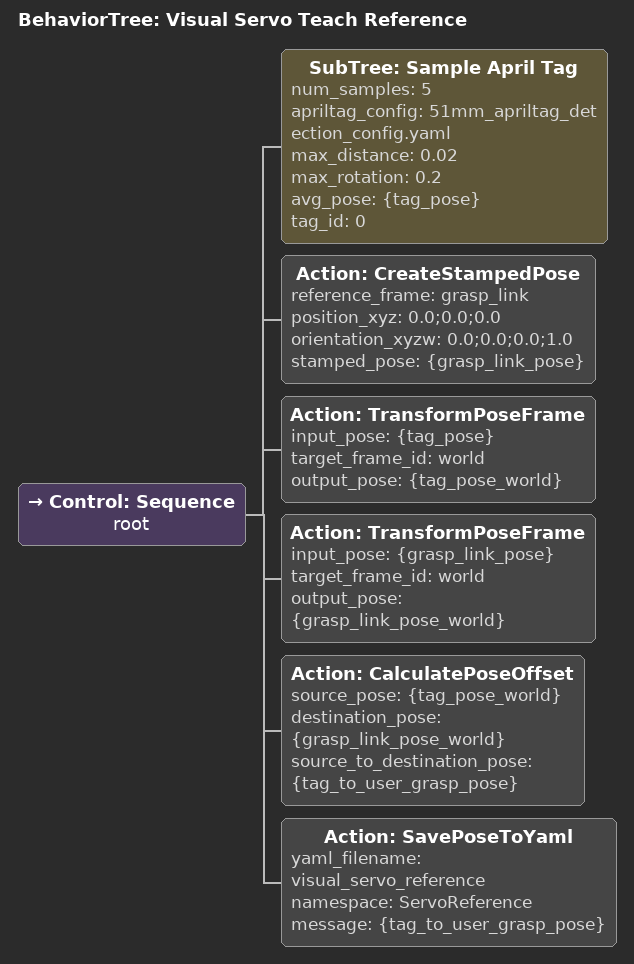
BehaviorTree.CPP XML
<?xml version='1.0' encoding='UTF-8'?>
<root BTCPP_format="4" main_tree_to_execute="Visual Servo Teach Reference">
  <BehaviorTree ID="Visual Servo Teach Reference" _description="Teach the pose reference used in `Visual Servo To Reference'">
    <Control ID="Sequence" name="root">
      <SubTree ID="Sample April Tag" num_samples="5" apriltag_config="51mm_apriltag_detection_config.yaml" max_distance="0.02" max_rotation="0.2" avg_pose="{tag_pose}" tag_id="0"/>
      <Action ID="CreateStampedPose" reference_frame="grasp_link" position_xyz="0.0;0.0;0.0" orientation_xyzw="0.0;0.0;0.0;1.0" stamped_pose="{grasp_link_pose}"/>
      <Action ID="TransformPoseFrame" input_pose="{tag_pose}" target_frame_id="world" output_pose="{tag_pose_world}"/>
      <Action ID="TransformPoseFrame" input_pose="{grasp_link_pose}" target_frame_id="world" output_pose="{grasp_link_pose_world}"/>
      <Action ID="CalculatePoseOffset" source_pose="{tag_pose_world}" destination_pose="{grasp_link_pose_world}" source_to_destination_pose="{tag_to_user_grasp_pose}"/>
      <Action ID="SavePoseToYaml" yaml_filename="visual_servo_reference" namespace="ServoReference" message="{tag_to_user_grasp_pose}"/>
    </Control>
  </BehaviorTree>
</root>
